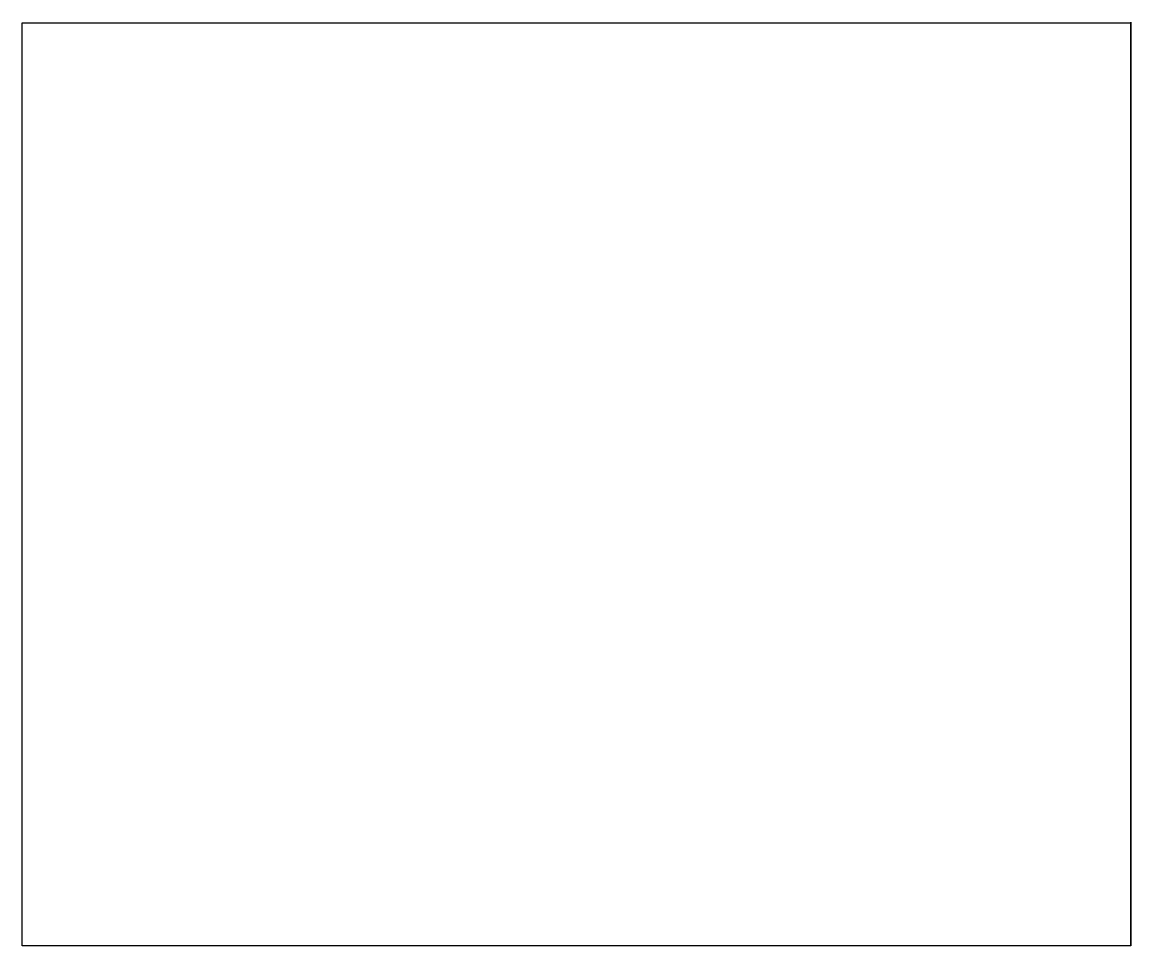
# Model space of a CAD drawing. Header units: millimetres. Extents: x 400 to 3141, y 0 to 835.
# Drawn here: x 400 to 1000, y 0 to 500 of the extents above; entities outside this region: 1.
import ezdxf

# ---------------------------------------------------------------- set-up
doc = ezdxf.new("R2010")
doc.units = ezdxf.units.MM
doc.header["$MEASUREMENT"] = 0
doc.styles.get("Standard").update_dxf_attribs({"font": 'arial.ttf'})
doc.dimstyles.get("Standard").update_dxf_attribs({"dimtxt": 40, "dimasz": 40, "dimexe": 0.18, "dimexo": 0.0625, "dimgap": 0.09, "dimtad": 0, "dimtih": 1, "dimtoh": 1, "dimdec": 0, "dimdsep": 46, "dimtxsty": 'Standard', "dimcen": 0.09, "dimadec": 0, "dimazin": 0, "dimtfac": 1, "dimtdec": 0, "dimtofl": 0, "dimtmove": 0, "dimatfit": 3, "dimfxl": 1, "dimtolj": 1, "dimtzin": 0, "dimarcsym": 0})

# ---------------------------------------------------------------- blocks, each defined once
blk = doc.blocks.new('*D12')
at = {"color": 0, "lineweight": -2, "transparency": 16777216}
for p, q in [((2968.33, 835.25), (3095.89, 835.25)), ((3095.71, 795.25), (3095.71, 755.76)), ((3095.71, 675.25), (3095.71, 714.73)), ((2968.33, 635.25), (3095.89, 635.25))]:
    blk.add_line(p, q, dxfattribs=at)
at = {"color": 0, "transparency": 16777216}
for points in [[(3089.05, 795.25), (3102.38, 795.25), (3095.71, 835.25)], [(3089.05, 675.25), (3102.38, 675.25), (3095.71, 635.25)]]:
    blk.add_solid(points, dxfattribs=at)
at = {"layer": 'Defpoints', "color": 0, "transparency": 16777216}
for p in [(2968.27, 835.25, -115.92), (2968.27, 635.25, -115.92), (3095.71, 635.25)]:
    blk.add_point(p, dxfattribs=at)
at = {"color": 0, "transparency": 16777216, "insert": (3095.71, 735.25), "char_height": 40, "attachment_point": 5}
blk.add_mtext('\\A1;200', dxfattribs=at)

msp = doc.modelspace()

# ---------------------------------------------------------------- linework, layer by layer
at = {"elevation": 300}
msp.add_lwpolyline([(400, 499.71), (1000.05, 499.71), (1000.05, 0.07), (400, 0.07)], close=True, dxfattribs=at)
at = {"extrusion": (0, -1, 0)}
for points, elevation in [([(400, 300), (400, 300), (400, 300), (400, 300)], -499.71), ([(1000.05, 0), (1000.05, 0), (1000.05, 0), (1000.05, 0)], -500.07)]:
    msp.add_lwpolyline(points, close=True, dxfattribs=dict(at, elevation=elevation))
msp.add_lwpolyline([(1000.05, 500.07), (1000.05, 500.07), (1000.05, 0.07), (1000.05, 0.07)], close=True)
at = {"extrusion": (1, 0, 0), "elevation": 1000.05}
for points in [[(500.07, 0), (0.07, 0), (0.07, 0), (500.07, 0)], [(500.07, 0), (0.07, 0), (0.07, 700), (500.07, 700)]]:
    msp.add_lwpolyline(points, close=True, dxfattribs=at)
at = {"extrusion": (-1, 0, 0), "elevation": -1000.05}
for points in [[(-500.07, 700), (-0.07, 700), (-0.07, 300), (-500.07, 300)], [(-500.07, 300), (-0.07, 300), (-0.07, 300), (-500.07, 300)]]:
    msp.add_lwpolyline(points, close=True, dxfattribs=at)

# ---------------------------------------------------------------- dimensions: what is measured, and where the dimension line sits
dim = msp.add_linear_dim(base=(3095.71, 635.25), p1=(2968.27, 835.25, -115.92), p2=(2968.27, 635.25, -115.92), angle=90, dimstyle='Standard')
dim.commit()
dim.dimension.update_dxf_attribs({"geometry": '*D12', "text_midpoint": (3095.71, 735.25)})

doc.saveas('drawing.dxf')
